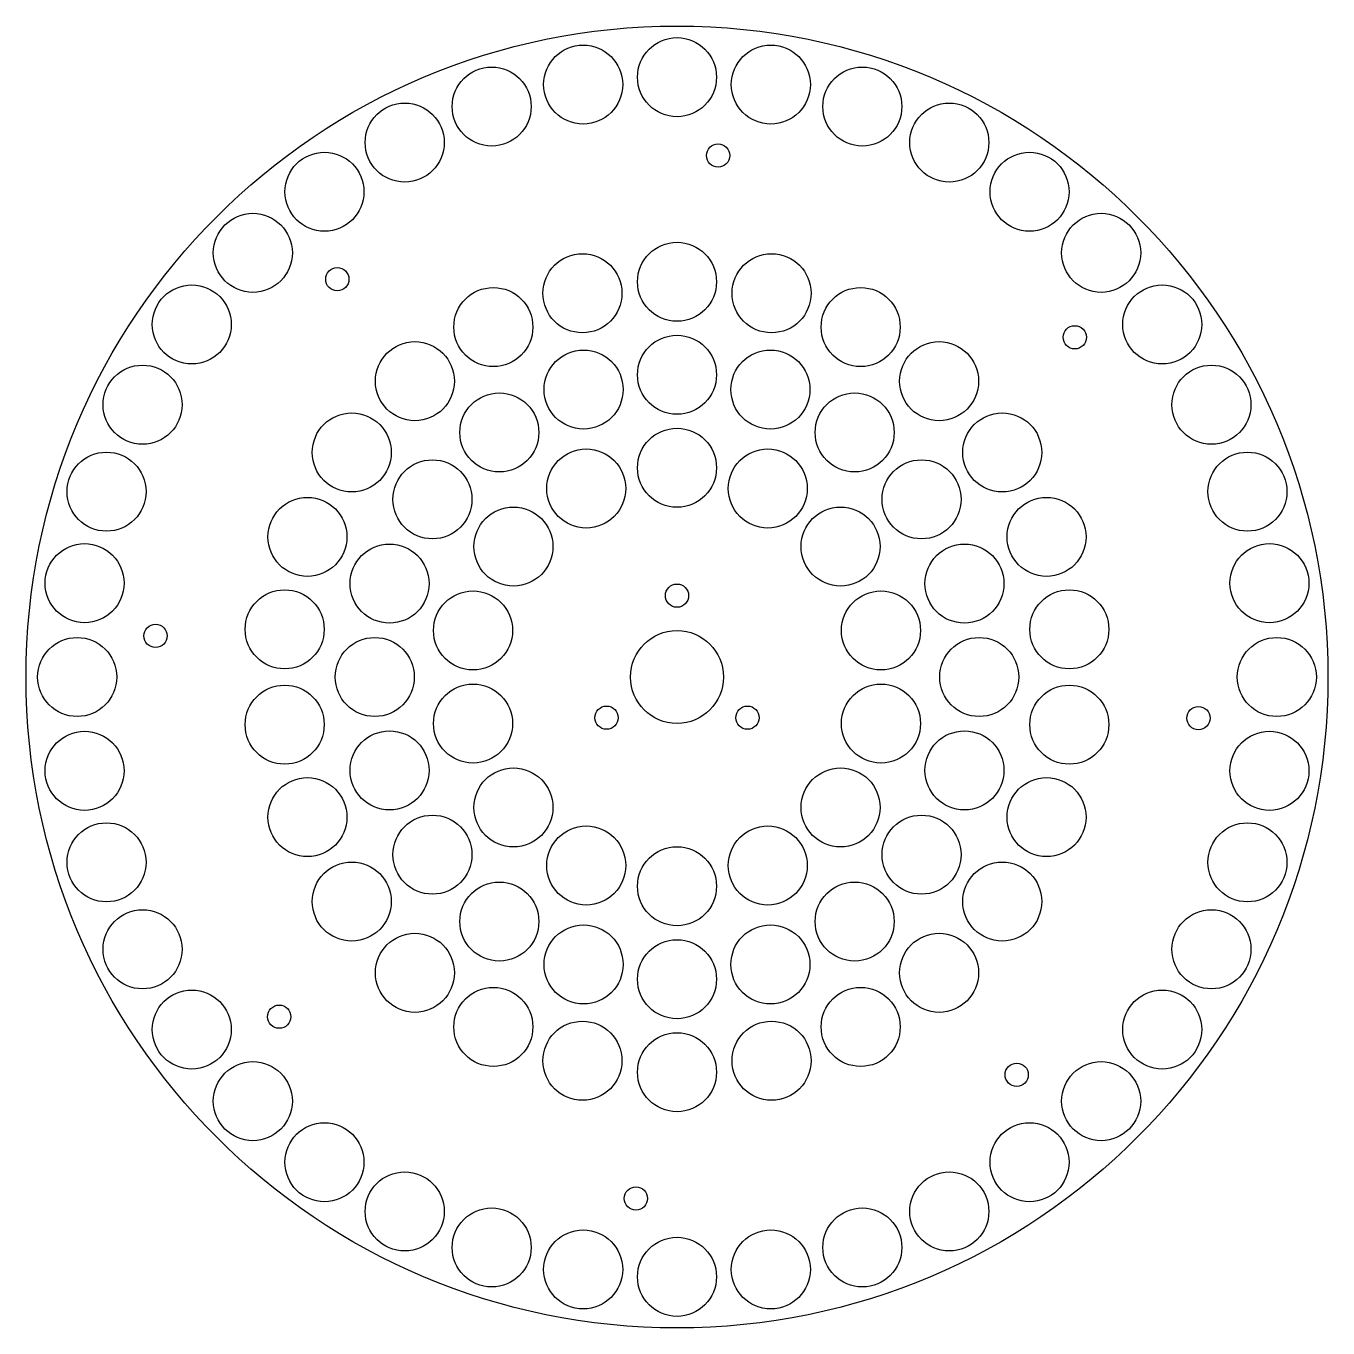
# Model space of a CAD drawing. Header units: millimetres. Extents: x -140 to 140, y -140 to 140.
import ezdxf

# ---------------------------------------------------------------- set-up
doc = ezdxf.new("R2010")
doc.units = ezdxf.units.MM

msp = doc.modelspace()

# ---------------------------------------------------------------- linework, layer by layer
for centre, radius in [((0, 0), 140), ((0, 129), 8.5), ((-20.18, 127.41), 8.5), ((20.18, 127.41), 8.5), ((-39.86, 122.69), 8.5), ((39.86, 122.69), 8.5), ((-58.56, 114.94), 8.5), ((58.56, 114.94), 8.5), ((-75.82, 104.36), 8.5), ((8.83, 112.15), 2.5), ((75.82, 104.36), 8.5), ((-91.22, 91.22), 8.5), ((91.22, 91.22), 8.5), ((0, 85), 8.5), ((-20.34, 82.53), 8.5), ((20.34, 82.53), 8.5), ((-73.06, 85.55), 2.5), ((-104.36, 75.82), 8.5), ((104.36, 75.82), 8.5), ((-39.5, 75.26), 8.5), ((39.5, 75.26), 8.5), ((0, 65), 8.5), ((85.55, 73.06), 2.5), ((-56.37, 63.62), 8.5), ((-20.09, 61.82), 8.5), ((20.09, 61.82), 8.5), ((56.37, 63.62), 8.5), ((-114.94, 58.56), 8.5), ((114.94, 58.56), 8.5), ((-38.21, 52.59), 8.5), ((38.21, 52.59), 8.5), ((-69.95, 48.29), 8.5), ((69.95, 48.29), 8.5), ((0, 45), 8.5), ((-122.69, 39.86), 8.5), ((-19.52, 40.54), 8.5), ((19.52, 40.54), 8.5), ((122.69, 39.86), 8.5), ((-52.59, 38.21), 8.5), ((52.59, 38.21), 8.5), ((-79.48, 30.14), 8.5), ((-35.18, 28.06), 8.5), ((35.18, 28.06), 8.5), ((79.48, 30.14), 8.5), ((-127.41, 20.18), 8.5), ((-61.82, 20.09), 8.5), ((61.82, 20.09), 8.5), ((127.41, 20.18), 8.5), ((0, 17.5), 2.5), ((-84.38, 10.25), 8.5), ((-43.87, 10.01), 8.5), ((43.87, 10.01), 8.5), ((84.38, 10.25), 8.5), ((-112.15, 8.83), 2.5), ((-129, 0), 8.5), ((-65, 0), 8.5), ((0, 0), 10), ((65, 0), 8.5), ((129, 0), 8.5), ((-84.38, -10.25), 8.5), ((-43.87, -10.01), 8.5), ((43.87, -10.01), 8.5), ((84.38, -10.25), 8.5), ((-15.16, -8.75), 2.5), ((15.16, -8.75), 2.5), ((112.15, -8.83), 2.5), ((-127.41, -20.18), 8.5), ((-61.82, -20.09), 8.5), ((61.82, -20.09), 8.5), ((127.41, -20.18), 8.5), ((-35.18, -28.06), 8.5), ((35.18, -28.06), 8.5), ((-79.48, -30.14), 8.5), ((79.48, -30.14), 8.5), ((-52.59, -38.21), 8.5), ((52.59, -38.21), 8.5), ((-122.69, -39.86), 8.5), ((-19.52, -40.54), 8.5), ((19.52, -40.54), 8.5), ((122.69, -39.86), 8.5), ((0, -45), 8.5), ((-69.95, -48.29), 8.5), ((69.95, -48.29), 8.5), ((-38.21, -52.59), 8.5), ((38.21, -52.59), 8.5), ((-114.94, -58.56), 8.5), ((114.94, -58.56), 8.5), ((-56.37, -63.62), 8.5), ((-20.09, -61.82), 8.5), ((20.09, -61.82), 8.5), ((56.37, -63.62), 8.5), ((0, -65), 8.5), ((-39.5, -75.26), 8.5), ((39.5, -75.26), 8.5), ((-104.36, -75.82), 8.5), ((104.36, -75.82), 8.5), ((-85.55, -73.06), 2.5), ((-20.34, -82.53), 8.5), ((20.34, -82.53), 8.5), ((0, -85), 8.5), ((-91.22, -91.22), 8.5), ((73.06, -85.55), 2.5), ((91.22, -91.22), 8.5), ((-75.82, -104.36), 8.5), ((75.82, -104.36), 8.5), ((-58.56, -114.94), 8.5), ((58.56, -114.94), 8.5), ((-8.83, -112.15), 2.5), ((-39.86, -122.69), 8.5), ((39.86, -122.69), 8.5), ((-20.18, -127.41), 8.5), ((20.18, -127.41), 8.5), ((0, -129), 8.5)]:
    msp.add_circle(centre, radius)

doc.saveas('drawing.dxf')
